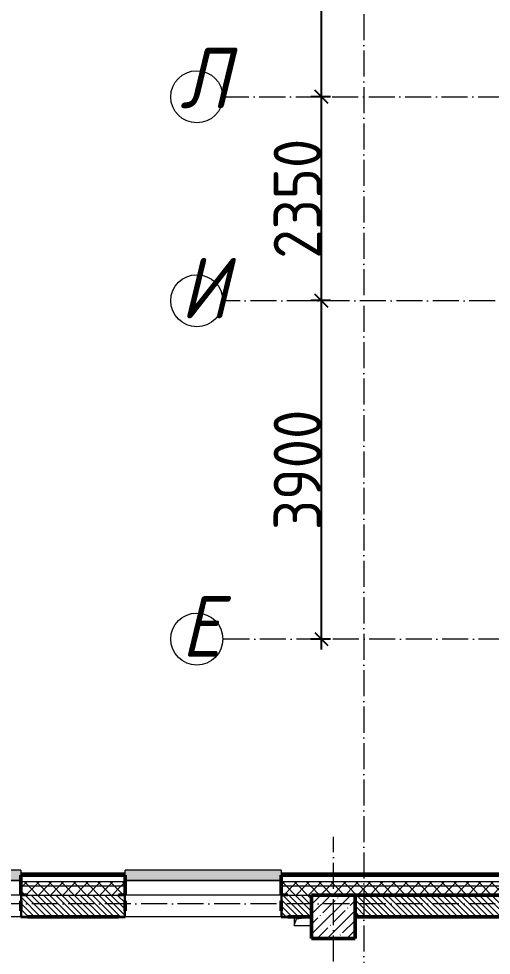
# Model space of a CAD drawing. Header units: millimetres. Extents: x -12989 to 629078, y -109036 to 555275.
# Drawn here: x 581543 to 586987, y 99571 to 110365 of the extents above; entities that cross this region are included whole.
import ezdxf

# ---------------------------------------------------------------- set-up
doc = ezdxf.new("R2010")
doc.units = ezdxf.units.MM
doc.linetypes.add('50_200_ШТРИХ_1Т_ш5_п1_п1_', pattern=[700, 500, -100, 0, -100])
for name, color, linetype, lineweight in [('A-____-____-DIMS', 7, 'Continuous', 9), ('A-GENM-____-MCUT', 7, 'Continuous', 25), ('A-GENM-____-OTLN', 7, 'Continuous', 9), ('A-GENM-____-OTLN-1', 7, 'Continuous', 25), ('A-GLAZ-____-OTLN', 7, 'Continuous', 9), ('A-WALL-____-MCUT-2', 7, 'Continuous', 50), ('A-WALL-____-MCUT-3', 7, 'Continuous', 9), ('A-WALL-____-OTLN', 7, 'Continuous', 9), ('A-WALL-____-PATT-1', 7, 'Continuous', 9), ('A-WALL-FNSH-MCUT-1', 7, 'Continuous', 9), ('S-COLS-____-MCUT', 7, 'Continuous', 50), ('S-COLS-____-OTLN', 7, 'Continuous', 9), ('S-GRID-____-IDEN', 7, 'Continuous', 9), ('S-GRID-____-OTLN-1', 7, '50_200_ШТРИХ_1Т_ш5_п1_п1_', 9)]:
    doc.layers.add(name, color=color, linetype=linetype, lineweight=lineweight)
doc.layers.add('A-GLAZ-____-OTLN-1', color=7, linetype='Continuous', lineweight=9, true_color=0xc0c0c0)
doc.styles.add('ISOCPEUR_I', font='isocpeui.ttf', dxfattribs={"width": 0.9, "height": 2.5})
doc.styles.add('ISOCPEUR_I_9', font='isocpeui.ttf', dxfattribs={"width": 0.9, "height": 250})
doc.styles.add('СПДС', font='isocpeur.ttf', dxfattribs={"width": 0.9})
doc.dimstyles.new('ISO-2_5_0_9К_БОЛЬШОЙ_ОСИ', dxfattribs={"dimscale": 304.8, "dimtxt": 248.995294, "dimasz": 0.492126, "dimexe": 0.393701, "dimexo": 0, "dimgap": 0, "dimtad": 1, "dimdec": 0, "dimzin": 0, "dimdsep": 46, "dimtxsty": 'ISOCPEUR_I_9', "dimblk1": 'OBLIQUE', "dimblk2": 'OBLIQUE', "dimsah": 1, "dimcen": 0.09, "dimdle": 0.393701, "dimazin": 0, "dimtfac": 1, "dimtdec": 4, "dimtix": 1, "dimtmove": 0, "dimatfit": 3, "dimfxl": 1, "dimtvp": 1, "dimtolj": 1, "dimtzin": 0, "dimarcsym": 2})
pattern_1 = [(45, (516567.8, 90784.41), (-70.71068, 70.71068), []), (135, (516567.8, 90784.41), (-70.71068, -70.71068), [])]
pattern_2 = [(135, (516567.8, 90784.41), (-35.35534, -35.35534), [])]

# ---------------------------------------------------------------- blocks, each defined once
blk = doc.blocks.new('BSC_Колонна _Прямоугольная - 500х500-V98-АР1_План отверстий 2 этажа в осях 1-64_А-ГГ')
at = {"layer": 'S-COLS-____-OTLN'}
h = blk.add_hatch(dxfattribs=at)
h.set_pattern_fill('FP_127', color=256, style=0, pattern_type=2)
h.set_pattern_definition([(45, (-68600, -9231.04), (-114.04925, 114.04925), []), (45, (-68485.95, -9231.04), (-114.04925, 114.04925), [201.613, -40.323, 3.353, -36.97])])
h.paths.add_polyline_path([(-250, -250), (250, -250), (250, 250), (-250, 250)], flags=0)
at = {"layer": 'S-COLS-____-MCUT'}
for p, q in [((250, 250), (-250, 250)), ((-250, 250), (-250, -250)), ((250, -250), (250, 250)), ((-250, -250), (250, -250))]:
    blk.add_line(p, q, dxfattribs=at)
blk = doc.blocks.new('Фахверк_СКБ_Уголок - 250_2700-27497298-АР1_План отверстий 2 этажа в осях 1-64_А-ГГ')
at = {"layer": 'A-GENM-____-MCUT'}
for p, q in [((200, 181), (125, 181)), ((125, 181), (125, 106)), ((131, 106), (131, 175)), ((131, 175), (200, 175)), ((200, 175), (200, 181)), ((125, 106), (131, 106)), ((131, -6), (125, -6)), ((125, -6), (125, -81)), ((125, -81), (200, -81)), ((131, -75), (131, -6)), ((200, -75), (131, -75)), ((200, -81), (200, -75))]:
    blk.add_line(p, q, dxfattribs=at)
blk = doc.blocks.new('AR_Отверстие прямоугольное _в плите_ - AR_Отверстие прямоугольное _в плите_-V165-АР1_План отверстий 2 этажа в осях 1-64_А-ГГ')
at = {"layer": 'A-GENM-____-OTLN'}
for p, q in [((-100, 50), (-100, -50)), ((-100, -50), (-75, 25)), ((-75, 25), (100, 50)), ((-100, -50), (100, -50))]:
    blk.add_line(p, q, dxfattribs=at)
blk = doc.blocks.new('Отлив_СКБ - Отлив витража_120_НВФ-31885689-АР1_План отверстий 2 этажа в осях 1-64_А-ГГ')
at = {"layer": 'A-GLAZ-____-OTLN-1'}
for points in [[(1800, 2), (1800, 120), (0, 120), (0, 2), (1103, 2)], [(1103, 0), (1800, 0), (1800, 2), (0, 2), (0, 0)]]:
    blk.add_hatch(color=256, dxfattribs=at).paths.add_polyline_path(points, flags=0)
at = {"layer": 'A-GLAZ-____-OTLN'}
for p, q in [((0, 83), (0, 120)), ((1800, 120), (0, 120)), ((1800, 120), (1800, 83)), ((0, 2), (1800, 2)), ((1800, 0), (0, 0))]:
    blk.add_line(p, q, dxfattribs=at)
blk = doc.blocks.new('Ось сетки - Круг_Ø6_00__ISO-2_5_0_9K_-25732049-АР1_План отверстий 2 этажа в осях 1-64_А-ГГ')
at = {"layer": 'S-GRID-____-IDEN'}
blk.add_circle((0, 0), 3, dxfattribs=at)
blk = doc.blocks.new('_Oblique')
at = {"color": 0, "linetype": 'ByBlock', "lineweight": -2}
blk.add_line((-0.5, -0.5), (0.5, 0.5), dxfattribs=at)
blk = doc.blocks.new('*D2999')
at = {"layer": 'A-____-____-DIMS', "color": 0, "lineweight": -2, "transparency": 16777216}
for p, q in [((352231, -62062), (352231, -68302)), ((352337, -62182), (352111, -62182)), ((352337, -68182), (352111, -68182))]:
    blk.add_line(p, q, dxfattribs=at)
at = {"layer": 'Defpoints', "color": 0, "transparency": 16777216}
for p in [(352337, -62182), (352231, -68182), (352337, -68182)]:
    blk.add_point(p, dxfattribs=at)
at = {"layer": 'A-____-____-DIMS', "color": 0, "lineweight": -2, "transparency": 16777216, "xscale": 150, "yscale": 150, "zscale": 150}
for p, rotation in [((352231, -62182), 90), ((352231, -68182), 270)]:
    blk.add_blockref('_Oblique', p, dxfattribs=dict(at, rotation=rotation))
at = {"layer": 'A-____-____-DIMS', "color": 0, "transparency": 16777216, "insert": (351957, -65182), "char_height": 548.6, "attachment_point": 5, "rotation": 90, "style": 'СПДС'}
blk.add_mtext('\\A1;6000', dxfattribs=at)
blk = doc.blocks.new('*D3000')
at = {"layer": 'A-____-____-DIMS', "color": 0, "lineweight": -2, "transparency": 16777216}
for p, q in [((352231, -68062), (352231, -70652)), ((352337, -68182), (352111, -68182)), ((352337, -70532), (352111, -70532))]:
    blk.add_line(p, q, dxfattribs=at)
at = {"layer": 'Defpoints', "color": 0, "transparency": 16777216}
for p in [(352337, -68182), (352231, -70532), (352337, -70532)]:
    blk.add_point(p, dxfattribs=at)
at = {"layer": 'A-____-____-DIMS', "color": 0, "lineweight": -2, "transparency": 16777216, "xscale": 150, "yscale": 150, "zscale": 150}
for p, rotation in [((352231, -68182), 90), ((352231, -70532), 270)]:
    blk.add_blockref('_Oblique', p, dxfattribs=dict(at, rotation=rotation))
at = {"layer": 'A-____-____-DIMS', "color": 0, "transparency": 16777216, "insert": (351957, -69357), "char_height": 548.6, "attachment_point": 5, "rotation": 90, "style": 'СПДС'}
blk.add_mtext('\\A1;2350', dxfattribs=at)
blk = doc.blocks.new('*D3001')
at = {"layer": 'A-____-____-DIMS', "color": 0, "lineweight": -2, "transparency": 16777216}
for p, q in [((352231, -70412), (352231, -74552)), ((352337, -70532), (352111, -70532)), ((352337, -74432), (352111, -74432))]:
    blk.add_line(p, q, dxfattribs=at)
at = {"layer": 'Defpoints', "color": 0, "transparency": 16777216}
for p in [(352337, -70532), (352231, -74432), (352337, -74432)]:
    blk.add_point(p, dxfattribs=at)
at = {"layer": 'A-____-____-DIMS', "color": 0, "lineweight": -2, "transparency": 16777216, "xscale": 150, "yscale": 150, "zscale": 150}
for p, rotation in [((352231, -70532), 90), ((352231, -74432), 270)]:
    blk.add_blockref('_Oblique', p, dxfattribs=dict(at, rotation=rotation))
at = {"layer": 'A-____-____-DIMS', "color": 0, "transparency": 16777216, "insert": (351957, -72482), "char_height": 548.6, "attachment_point": 5, "rotation": 90, "style": 'СПДС'}
blk.add_mtext('\\A1;3900', dxfattribs=at)
blk = doc.blocks.new('3эт')
at = {"layer": 'S-GRID-____-OTLN-1', "color": 251, "ltscale": 0.6, "true_color": 0x636466}
for p, q in [((352720.7, -36982.5), (352720.7, -91346.1)), ((351097.5, -68182.4), (374089.5, -68182.4)), ((387845.1, -70532.4), (351097.5, -70532.4)), ((374089.5, -74432.4), (351097.5, -74432.4)), ((352370.7, -91173.5), (352370.7, -76712.9)), ((387845.1, -77482.4), (279340.9, -77482.4))]:
    blk.add_line(p, q, dxfattribs=at)
at = {"layer": 'S-GRID-____-IDEN', "char_height": 700, "attachment_point": 1, "style": 'ISOCPEUR_I'}
for s, insert, width in [('\\fISOCPEUR|b0|i1|c204|p34|;\\W.9;Л', (350602.3, -67614.8), 223.671), ('\\fISOCPEUR|b0|i1|c204|p34|;\\W.9;И', (350607.4, -70035.4), 223.671), ('\\fISOCPEUR|b0|i1|c204|p34|;\\W.9;Е', (350616.4, -73935.4), 202.025)]:
    blk.add_mtext(s, dxfattribs=dict(at, insert=insert, width=width))
at = {"layer": 'A-____-____-DIMS'}
for base, p1, p2, override, picture, middle in [((352231.1, -68182.4), (352337.1, -62182.4), (352337.1, -68182.4), {"dimtxt": 1.8, "dimpost": '<>', "dimtxsty": 'СПДС', "dimfxl": 6000}, '*D2999', (351956.7, -65182.4)), ((352231.1, -70532.4), (352337.1, -68182.4), (352337.1, -70532.4), {"dimtxt": 1.8, "dimpost": '<>', "dimtxsty": 'СПДС', "dimfxl": 2350}, '*D3000', (351956.7, -69357.4)), ((352231.1, -74432.4), (352337.1, -70532.4), (352337.1, -74432.4), {"dimtxt": 1.8, "dimpost": '<>', "dimtxsty": 'СПДС', "dimfxl": 3900}, '*D3001', (351956.7, -72482.4))]:
    dim = blk.add_linear_dim(base=base, p1=p1, p2=p2, angle=90, dimstyle='ISO-2_5_0_9К_БОЛЬШОЙ_ОСИ', override=override, dxfattribs=at)
    dim.commit()
    dim.dimension.update_dxf_attribs({"geometry": picture, "text_midpoint": middle})

msp = doc.modelspace()

# ---------------------------------------------------------------- hatches: boundary and pattern name
at = {"layer": 'A-WALL-____-PATT-1'}
h = msp.add_hatch(dxfattribs=at)
h.set_pattern_fill('FP_3', color=256, style=0, pattern_type=2)
h.set_pattern_definition([(45, (516567.8, 90784.41), (-85.53659, 85.53659), []), (45, (516624.82, 90784.41), (-85.53659, 85.53659), [])])
h.paths.add_polyline_path([(588432.7976, 100495.4504), (588432.7976, 100515.4504), (584567.7976, 100515.4504), (584567.7976, 100495.4504), (587252.6795, 100495.4504)], flags=0)
h.paths.add_polyline_path([(582767.7976, 100495.4504), (582767.7976, 100515.4504), (581567.7976, 100515.4504), (581567.7976, 100495.4504), (581950.2867, 100495.4504)], flags=0)
h.paths.add_polyline_path([(579767.7976, 100495.4504), (579767.7976, 100515.4504), (578567.7976, 100515.4504), (578567.7976, 100495.4504), (579299.0902, 100495.4504)], flags=0)
h.paths.add_polyline_path([(575764.1617, 100495.4504), (576767.7976, 100495.4504), (576767.7976, 100515.4504), (575567.7976, 100515.4504), (575567.7976, 100495.4504)], flags=0)
h.paths.add_polyline_path([(573112.9652, 100495.4504), (573767.7976, 100495.4504), (573767.7976, 100515.4504), (572567.7976, 100515.4504), (572567.7976, 100495.4504)], flags=0)
h.paths.add_polyline_path([(570767.7976, 100495.4504), (570767.7976, 100515.4504), (569567.7976, 100515.4504), (569567.7976, 100495.4504), (569578.0367, 100495.4504)], flags=0)
h.paths.add_polyline_path([(567767.7976, 100495.4504), (567767.7976, 100515.4504), (566567.7976, 100515.4504), (566567.7976, 100495.4504), (566926.8402, 100495.4504)], flags=0)
h.paths.add_polyline_path([(561767.7976, 100495.4504), (561767.7976, 100515.4504), (560567.7976, 100515.4504), (560567.7976, 100495.4504), (560740.7152, 100495.4504)], flags=0)
h.paths.add_polyline_path([(563567.7976, 100495.4504), (564767.7976, 100495.4504), (564767.7976, 100515.4504), (563567.7976, 100515.4504)], flags=0)
h.paths.add_polyline_path([(557567.7976, 100495.4504), (558767.7976, 100495.4504), (558767.7976, 100515.4504), (557567.7976, 100515.4504)], flags=0)
h.paths.add_polyline_path([(554902.7976, 100495.4504), (555767.7976, 100495.4504), (555767.7976, 100515.4504), (554902.7976, 100515.4504)], flags=0)
h = msp.add_hatch(dxfattribs=at)
h.set_pattern_fill('FP_1', color=256, style=0, pattern_type=2)
h.set_pattern_definition(pattern_1)
h.paths.add_polyline_path([(590917.7976, 100365.4504), (590917.7976, 100415.4504), (584567.7976, 100415.4504), (584567.7976, 100365.4504), (590787.6081, 100365.4504)], flags=0)
h.paths.add_polyline_path([(581950.2867, 100365.4504), (582767.7976, 100365.4504), (582767.7976, 100415.4504), (581567.7976, 100415.4504), (581567.7976, 100365.4504)], flags=0)
h.paths.add_polyline_path([(579767.7976, 100365.4504), (579767.7976, 100415.4504), (578567.7976, 100415.4504), (578567.7976, 100365.4504), (579299.0902, 100365.4504)], flags=0)
h.paths.add_polyline_path([(576767.7976, 100365.4504), (576767.7976, 100415.4504), (575567.7976, 100415.4504), (575567.7976, 100365.4504), (576647.8938, 100365.4504)], flags=0)
h.paths.add_polyline_path([(573767.7976, 100365.4504), (573767.7976, 100415.4504), (572567.7976, 100415.4504), (572567.7976, 100365.4504), (573112.9652, 100365.4504)], flags=0)
h.paths.add_polyline_path([(569567.7976, 100365.4504), (570767.7976, 100365.4504), (570767.7976, 100415.4504), (569567.7976, 100415.4504)], flags=0)
h.paths.add_polyline_path([(566567.7976, 100365.4504), (567767.7976, 100365.4504), (567767.7976, 100415.4504), (566567.7976, 100415.4504)], flags=0)
h.paths.add_polyline_path([(564275.6438, 100365.4504), (564767.7976, 100365.4504), (564767.7976, 100415.4504), (563567.7976, 100415.4504), (563567.7976, 100365.4504)], flags=0)
h.paths.add_polyline_path([(561767.7976, 100365.4504), (561767.7976, 100415.4504), (560567.7976, 100415.4504), (560567.7976, 100365.4504), (560740.7152, 100365.4504)], flags=0)
h.paths.add_polyline_path([(558767.7976, 100365.4504), (558767.7976, 100415.4504), (557567.7976, 100415.4504), (557567.7976, 100365.4504), (558089.5188, 100365.4504)], flags=0)
h.paths.add_polyline_path([(554367.7976, 100365.4504), (555767.7976, 100365.4504), (555767.7976, 100415.4504), (554367.7976, 100415.4504)], flags=0)
h.paths.add_polyline_path([(552567.7976, 100365.4504), (552567.7976, 100415.4504), (551367.7976, 100415.4504), (551367.7976, 100365.4504), (551903.3938, 100365.4504)], flags=0)
h.paths.add_polyline_path([(543567.7976, 100365.4504), (543567.7976, 100415.4504), (540397.7976, 100415.4504), (540397.7976, 100365.4504), (541298.6081, 100365.4504)], flags=0)
h = msp.add_hatch(dxfattribs=at)
h.set_pattern_fill('FP_1', color=256, style=0, pattern_type=2)
h.set_pattern_definition(pattern_1)
h.paths.add_polyline_path([(590917.7976, 100265.4504), (590917.7976, 100365.4504), (584567.7976, 100365.4504), (584567.7976, 100271.4504), (584642.7976, 100271.4504), (584642.7976, 100265.4504), (590787.6081, 100265.4504)], flags=0)
h.paths.add_polyline_path([(581950.2867, 100265.4504), (582692.7976, 100265.4504), (582692.7976, 100271.4504), (582767.7976, 100271.4504), (582767.7976, 100365.4504), (581567.7976, 100365.4504), (581567.7976, 100271.4504), (581642.7976, 100271.4504), (581642.7976, 100265.4504)], flags=0)
h.paths.add_polyline_path([(579692.7976, 100265.4504), (579692.7976, 100271.4504), (579767.7976, 100271.4504), (579767.7976, 100365.4504), (578567.7976, 100365.4504), (578567.7976, 100271.4504), (578642.7976, 100271.4504), (578642.7976, 100265.4504), (579417.7976, 100265.4504)], flags=0)
h.paths.add_polyline_path([(575917.7976, 100265.4504), (576692.7976, 100265.4504), (576692.7976, 100271.4504), (576767.7976, 100271.4504), (576767.7976, 100365.4504), (575567.7976, 100365.4504), (575567.7976, 100271.4504), (575642.7976, 100271.4504), (575642.7976, 100265.4504), (575764.1617, 100265.4504)], flags=0)
h.paths.add_polyline_path([(573112.9652, 100265.4504), (573692.7976, 100265.4504), (573692.7976, 100271.4504), (573767.7976, 100271.4504), (573767.7976, 100365.4504), (572567.7976, 100365.4504), (572567.7976, 100271.4504), (572642.7976, 100271.4504), (572642.7976, 100265.4504)], flags=0)
h.paths.add_polyline_path([(570417.7976, 100265.4504), (570692.7976, 100265.4504), (570692.7976, 100271.4504), (570767.7976, 100271.4504), (570767.7976, 100365.4504), (569567.7976, 100365.4504), (569567.7976, 100271.4504), (569642.7976, 100271.4504), (569642.7976, 100265.4504), (569917.7976, 100265.4504)], flags=0)
h.paths.add_polyline_path([(567417.7976, 100265.4504), (567692.7976, 100265.4504), (567692.7976, 100271.4504), (567767.7976, 100271.4504), (567767.7976, 100365.4504), (566567.7976, 100365.4504), (566567.7976, 100271.4504), (566642.7976, 100271.4504), (566642.7976, 100265.4504), (566926.8402, 100265.4504)], flags=0)
h.paths.add_polyline_path([(564692.7976, 100265.4504), (564692.7976, 100271.4504), (564767.7976, 100271.4504), (564767.7976, 100365.4504), (563567.7976, 100365.4504), (563567.7976, 100271.4504), (563642.7976, 100271.4504), (563642.7976, 100265.4504), (564275.6438, 100265.4504)], flags=0)
h.paths.add_polyline_path([(561692.7976, 100265.4504), (561692.7976, 100271.4504), (561767.7976, 100271.4504), (561767.7976, 100365.4504), (560567.7976, 100365.4504), (560567.7976, 100271.4504), (560642.7976, 100271.4504), (560642.7976, 100265.4504), (561417.7976, 100265.4504)], flags=0)
h.paths.add_polyline_path([(557642.7976, 100265.4504), (558692.7976, 100265.4504), (558692.7976, 100271.4504), (558767.7976, 100271.4504), (558767.7976, 100365.4504), (557567.7976, 100365.4504), (557567.7976, 100271.4504), (557642.7976, 100271.4504)], flags=0)
h.paths.add_polyline_path([(555417.7976, 100265.4504), (555692.7976, 100265.4504), (555692.7976, 100271.4504), (555767.7976, 100271.4504), (555767.7976, 100365.4504), (554367.7976, 100365.4504), (554367.7976, 100265.4504), (554867.7976, 100265.4504)], flags=0)
h.paths.add_polyline_path([(551903.3938, 100265.4504), (552492.7976, 100265.4504), (552492.7976, 100271.4504), (552567.7976, 100271.4504), (552567.7976, 100365.4504), (551367.7976, 100365.4504), (551367.7976, 100265.4504), (551867.7976, 100265.4504)], flags=0)
h.paths.add_polyline_path([(543492.7976, 100265.4504), (543492.7976, 100271.4504), (543567.7976, 100271.4504), (543567.7976, 100365.4504), (540397.7976, 100365.4504), (540397.7976, 100265.4504), (542867.7976, 100265.4504)], flags=0)
h = msp.add_hatch(dxfattribs=at)
h.set_pattern_fill('FP_6', color=256, style=0, pattern_type=2)
h.set_pattern_definition(pattern_2)
h.paths.add_polyline_path([(584573.7976, 100015.4504), (584917.7976, 100015.4504), (584917.7976, 100265.4504), (584573.7976, 100265.4504), (584573.7976, 100196.4504), (584567.7976, 100196.4504), (584567.7976, 100084.4504), (584573.7976, 100084.4504), (584573.7976, 100019.7361)], flags=0)
h.paths.add_polyline_path([(582692.7976, 100015.4504), (582761.7976, 100015.4504), (582761.7976, 100084.4504), (582767.7976, 100084.4504), (582767.7976, 100196.4504), (582761.7976, 100196.4504), (582761.7976, 100265.4504), (581573.7976, 100265.4504), (581573.7976, 100196.4504), (581567.7976, 100196.4504), (581567.7976, 100084.4504), (581573.7976, 100084.4504), (581573.7976, 100015.4504), (581950.2867, 100015.4504)], flags=0)
h.paths.add_polyline_path([(579692.7976, 100015.4504), (579761.7976, 100015.4504), (579761.7976, 100084.4504), (579767.7976, 100084.4504), (579767.7976, 100196.4504), (579761.7976, 100196.4504), (579761.7976, 100265.4504), (579417.7976, 100265.4504), (579417.7976, 100015.4504)], flags=0)
h = msp.add_hatch(dxfattribs=at)
h.set_pattern_fill('FP_6', color=256, style=0, pattern_type=2)
h.set_pattern_definition(pattern_2)
h.paths.add_polyline_path([(587917.7976, 100015.4504), (587917.7976, 100265.4504), (585417.7976, 100265.4504), (585417.7976, 100015.4504), (587252.6795, 100015.4504)], flags=0)

# ---------------------------------------------------------------- linework, layer by layer
at = {"layer": 'A-WALL-____-MCUT-2'}
for p, q in [((582767.7976, 100495.4504), (581567.7976, 100495.4504)), ((581567.7976, 100495.4504), (581567.7976, 100271.4504)), ((582767.7976, 100271.4504), (582767.7976, 100495.4504)), ((590837.7976, 100495.4504), (584567.7976, 100495.4504)), ((584567.7976, 100495.4504), (584567.7976, 100271.4504)), ((581567.7976, 100196.4504), (581567.7976, 100084.4504)), ((582767.7976, 100084.4504), (582767.7976, 100196.4504)), ((584567.7976, 100196.4504), (584567.7976, 100084.4504)), ((587917.7976, 100265.4504), (585417.7976, 100265.4504)), ((581642.7976, 100015.4504), (582692.7976, 100015.4504)), ((584642.7976, 100015.4504), (584917.7976, 100015.4504)), ((585417.7976, 100015.4504), (587917.7976, 100015.4504))]:
    msp.add_line(p, q, dxfattribs=at)
at = {"layer": 'A-WALL-____-MCUT-3'}
for p, q in [((582767.7976, 100415.4504), (581567.7976, 100415.4504)), ((590917.7976, 100415.4504), (584567.7976, 100415.4504)), ((582767.7976, 100365.4504), (581567.7976, 100365.4504)), ((590917.7976, 100365.4504), (584567.7976, 100365.4504)), ((581642.7976, 100265.4504), (582692.7976, 100265.4504)), ((584642.7976, 100265.4504), (584917.7976, 100265.4504))]:
    msp.add_line(p, q, dxfattribs=at)
at = {"layer": 'A-WALL-____-OTLN'}
for p, q in [((581567.7976, 100265.4504), (579767.7976, 100265.4504)), ((584567.7976, 100265.4504), (582767.7976, 100265.4504)), ((581567.7976, 100015.4504), (579767.7976, 100015.4504)), ((584567.7976, 100015.4504), (582767.7976, 100015.4504))]:
    msp.add_line(p, q, dxfattribs=at)
at = {"layer": 'A-WALL-FNSH-MCUT-1'}
for p, q in [((582767.7976, 100515.4504), (581567.7976, 100515.4504)), ((581567.7976, 100515.4504), (581567.7976, 100495.4504)), ((582767.7976, 100495.4504), (582767.7976, 100515.4504)), ((588432.7976, 100515.4504), (584567.7976, 100515.4504)), ((584567.7976, 100515.4504), (584567.7976, 100495.4504))]:
    msp.add_line(p, q, dxfattribs=at)

# ---------------------------------------------------------------- block references
msp.add_blockref('3эт', (232797.0902, 177647.8646))
at = {"layer": 'A-GENM-____-OTLN'}
msp.add_blockref('AR_Отверстие прямоугольное _в плите_ - AR_Отверстие прямоугольное _в плите_-V165-АР1_План отверстий 2 этажа в осях 1-64_А-ГГ', (584817.7976, 99965.4504), dxfattribs=at)
at = {"layer": 'A-GENM-____-OTLN-1'}
for p in [(581442.7976, 100090.4504), (584442.7976, 100090.4504)]:
    msp.add_blockref('Фахверк_СКБ_Уголок - 250_2700-27497298-АР1_План отверстий 2 этажа в осях 1-64_А-ГГ', p, dxfattribs=at)
at = {"layer": 'A-GENM-____-OTLN-1', "rotation": 180}
msp.add_blockref('Фахверк_СКБ_Уголок - 250_2700-27497298-АР1_План отверстий 2 этажа в осях 1-64_А-ГГ', (582892.7976, 100190.4504), dxfattribs=at)
at = {"layer": 'A-GLAZ-____-OTLN'}
for p in [(579767.7976, 100432.4504), (582767.7976, 100432.4504)]:
    msp.add_blockref('Отлив_СКБ - Отлив витража_120_НВФ-31885689-АР1_План отверстий 2 этажа в осях 1-64_А-ГГ', p, dxfattribs=at)
at = {"layer": 'S-COLS-____-OTLN'}
msp.add_blockref('BSC_Колонна _Прямоугольная - 500х500-V98-АР1_План отверстий 2 этажа в осях 1-64_А-ГГ', (585167.7976, 100015.4504), dxfattribs=at)
at = {"layer": 'S-GRID-____-IDEN', "xscale": 99.99999999999993, "yscale": 99.99999999999993, "zscale": 99.99999999999993}
for p, rotation in [((583594.5681, 109465.4504), 269.9999999999995), ((583594.5681, 107115.4504), 89.99999999999982), ((583594.5681, 103215.4504), 89.9999999999998)]:
    msp.add_blockref('Ось сетки - Круг_Ø6_00__ISO-2_5_0_9K_-25732049-АР1_План отверстий 2 этажа в осях 1-64_А-ГГ', p, dxfattribs=dict(at, rotation=rotation))

doc.saveas('drawing.dxf')
